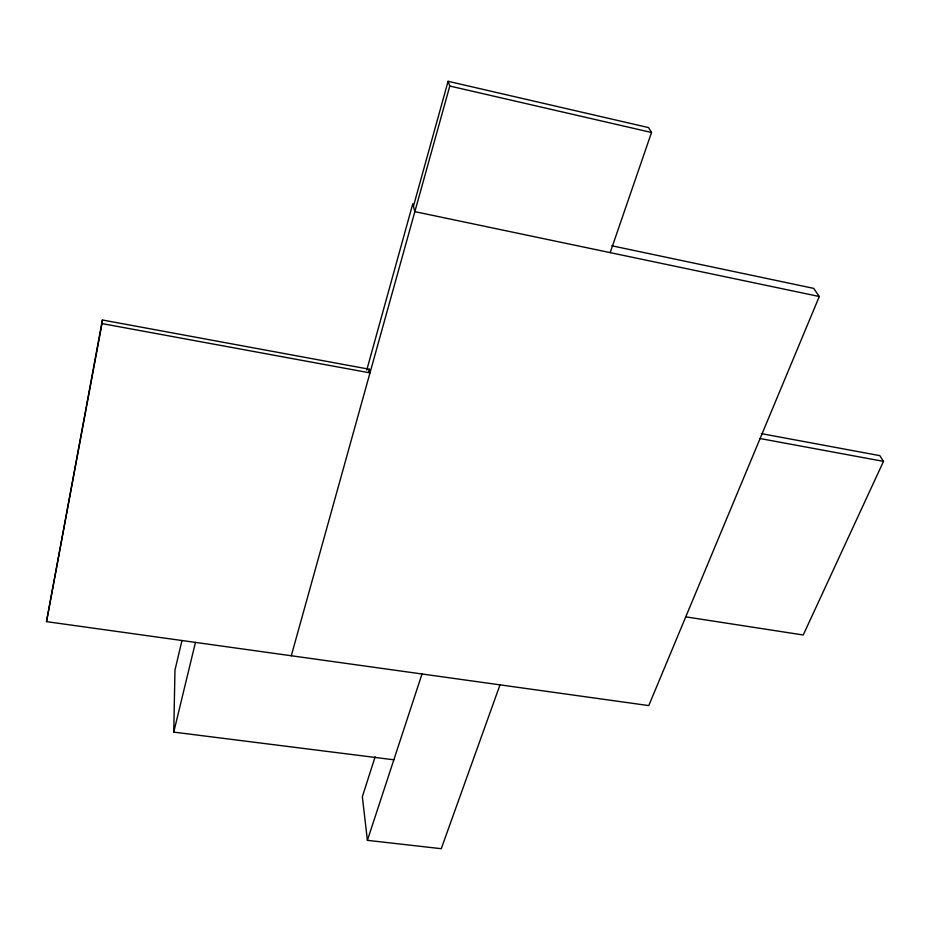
<?xml version="1.0" encoding="UTF-8"?>
<svg xmlns="http://www.w3.org/2000/svg" width="930" height="930" viewBox="0 0 930 930"><rect width="100%" height="100%" fill="white"/><g stroke="black" fill="none" stroke-linecap="round" stroke-linejoin="round"><path stroke-width="1.4" d="M393.843 759.798L173.747 732.119L174.968 670.123L181.978 640.503M101.998 323.582L102.381 319.99L369.361 369.245L369.989 372.884L101.998 323.582L46.5 621.635L648.768 705.591L819.295 296.507L813.704 288.381L611.824 245.787M46.5 621.635L102.381 319.99M173.747 732.119L195.451 642.398M366.746 370.07L412.792 203.798L414.85 211.645L819.295 296.507M413.432 206.262L448.086 81.305L648.524 127.584L651.523 132.49L610.173 252.623M368.582 372.047L369.361 369.245M291.288 655.755L449.795 86.037L448.086 81.305M375.139 756.788L362.34 796.708L367.397 840.336L441.262 848.695L500.003 684.852M367.397 840.336L422.011 673.983M761.298 433.624L879.827 455.642L883.5 461.373L803.229 634.992L685.759 616.857M760.089 438.542L883.5 461.373M449.795 86.037L651.523 132.49"/></g></svg>
